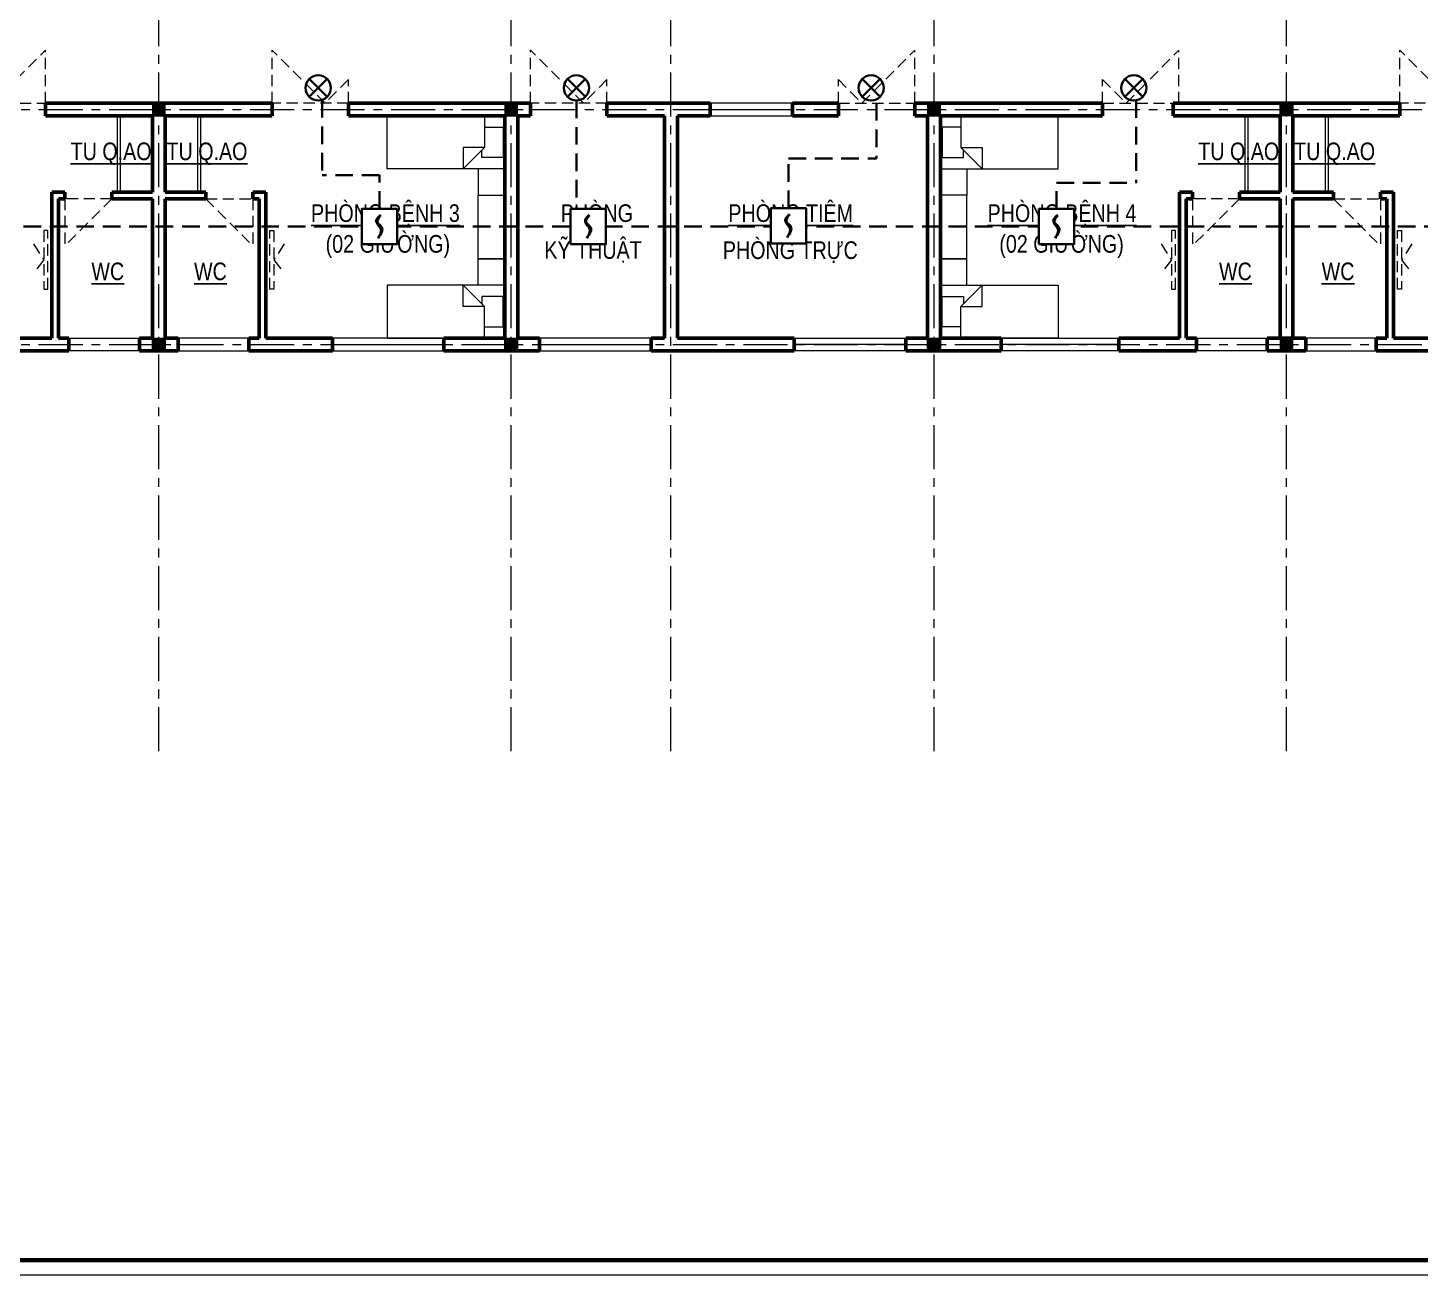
# Model space of a CAD drawing. Header units: millimetres. Extents: x 1109421 to 1726579, y -247837 to 144927.
# Drawn here: x 1149184 to 1172890, y -3778 to 17447 of the extents above; entities that cross this region are included whole.
import ezdxf
from ezdxf.enums import TextEntityAlignment as Align

# ---------------------------------------------------------------- set-up
doc = ezdxf.new("R2010")
doc.units = ezdxf.units.MM
doc.header["$LTSCALE"] = 600
doc.header["$MEASUREMENT"] = 0
doc.set_wipeout_variables(frame=1)
for name, pattern in [('00_Hidden', [2.4, 1.6, -0.8]), ('CENTER', [2, 1.25, -0.25, 0.25, -0.25]), ('DASHED', [0.75, 0.5, -0.25])]:
    doc.linetypes.add(name, pattern=pattern)
doc.layers.get('0').update_dxf_attribs({"lineweight": 0})
doc.layers.get('Defpoints').update_dxf_attribs({"lineweight": 0})
for name, color, linetype, lineweight in [('cat1', 30, 'Continuous', 50), ('cot', 40, 'Continuous', 13), ('Khungten_LCDI', 7, 'Continuous', 25), ('LC Net thay', 7, 'Continuous', 25), ('LC Text1', 3, 'Continuous', 20), ('LC Text2', 7, 'Continuous', 25), ('Noi that', 35, 'Continuous', 9), ('PCCC - BAOCHAY - THIETBI', 6, 'Continuous', 35), ('PCCC-BAO CHAY - DAY', 3, 'DASHED', 35), ('PCCC-BAOCHAY-THIETBI', 6, 'Continuous', 35), ('thay1', 63, 'Continuous', 18), ('truc', 76, 'CENTER', 9)]:
    doc.layers.add(name, color=color, linetype=linetype, lineweight=lineweight)
doc.styles.add('Khungten', font='VHAVAN.TTF', dxfattribs={"width": 0.9, "height": 5000})
doc.styles.add('T2', font='VHARIAL.TTF', dxfattribs={"width": 0.8})
doc.styles.add('Title', font='VHBLACK.TTF')

# ---------------------------------------------------------------- blocks, each defined once
blk = doc.blocks.new('c330x450')
at = {"layer": 'cot', "ltscale": 2}
h = blk.add_hatch(color=256, dxfattribs=at)
h.dxf.hatch_style = 1
h.paths.add_polyline_path([(897343, 22412), (897563, 22412), (897563, 22632), (897343, 22632)])
blk.add_lwpolyline([(897343, 22412), (897563, 22412), (897563, 22632), (897343, 22632)], close=True, dxfattribs=at)
blk = doc.blocks.new('d1300')
at = {"layer": 'Noi that', "linetype": '00_Hidden', "ltscale": 0.2}
for p, q in [((898202, 20687), (899102, 21587)), ((899102, 20687), (899102, 21587)), ((897802, 20687), (897802, 21087)), ((897802, 21087), (898202, 20687)), ((897802, 20687), (899102, 20687))]:
    blk.add_line(p, q, dxfattribs=at)
blk = doc.blocks.new('gg')
at = {"layer": 'Noi that'}
for p, q in [((-535, 710), (-900, 710)), ((-900, 710), (-535, 346)), ((-535, 346), (-535, 710)), ((-708, 29), (-708, 393)), ((-708, 393), (-583, 393)), ((0, 346), (-535, 346)), ((-192, 345), (-192, 29)), ((-192, 29), (-708, 29))]:
    blk.add_line(p, q, dxfattribs=at)
for points in [[(0, 2000), (0, 0), (-900, 0), (-900, 2000)], [(-1350, 450), (-1350, 0), (-900, 0), (-900, 450)]]:
    blk.add_lwpolyline(points, close=True, dxfattribs=at)
blk = doc.blocks.new('lcdi fix')
at = {"layer": 'Defpoints', "lineweight": 0}
blk.add_lwpolyline([(-1200, -14850), (-1200, 14850), (40800, 14850), (40800, -14850)], close=True, dxfattribs=at)
at = {"layer": 'Khungten_LCDI', "color": 5, "lineweight": 60}
blk.add_lwpolyline([(0, -14650), (0, 14650), (40600, 14650), (40600, -14650)], close=True, dxfattribs=at)
at = {"color": 7, "style": 'Khungten', "width": 0.8}
for tag, p in [('REVISION', (39499, -10746)), ('NGAYHT', (39546, -11609))]:
    blk.add_attdef(tag, text='', height=200, dxfattribs=at).set_placement(p, align=Align.CENTER)
at = {"layer": 'LC Text1', "style": 'Title', "width": 1.485915}
for tag, p, p2 in [('TENBANVE1', (36913, -8886), (40339, -8886)), ('TENBANVE2', (36913, -9562), (40339, -9562))]:
    blk.add_attdef(tag, text='', height=250, dxfattribs=at).set_placement(p, p2, align=Align.FIT)
at = {"layer": 'LC Text1', "style": 'Title', "width": 0.7}
blk.add_attdef('SOBANVE', text='', height=250, dxfattribs=at).set_placement((39562, -13896), align=Align.CENTER)
blk = doc.blocks.new('fgfgfgfff')
at = {"layer": 'Noi that', "linetype": '00_Hidden', "ltscale": 0.2}
for p, q in [((898302, 20787), (899102, 21587)), ((899102, 20787), (899102, 21587)), ((898302, 20787), (899102, 20787))]:
    blk.add_line(p, q, dxfattribs=at)
blk = doc.blocks.new('dđfdđ')
at = {"layer": 'Noi that', "linetype": '00_Hidden', "ltscale": 0.2}
for p, q in [((899079, 22200), (899251, 21927)), ((899251, 21927), (899121, 21758))]:
    blk.add_line(p, q, dxfattribs=at)
blk.add_lwpolyline([(899251, 21427), (899321, 21427), (899321, 22427), (899251, 22427)], close=True, dxfattribs=at)
blk = doc.blocks.new('DAU BAO KHOI')
blk.add_wipeout([(-2, 2), (-2, -2), (2, -2), (2, 2)])
at = {"layer": 'PCCC - BAOCHAY - THIETBI'}
blk.add_lwpolyline([(-2, -2), (2, -2), (2, 2), (-2, 2)], close=True, dxfattribs=at)
for points in [[(0.15, 1.3), (-0.36, 0.73), (-0.18, 0.21), (0.16, -0.29), (-0.15, -1.3)], [(0.15, 1.3), (-0.22, 0.49), (0.27, -0.05), (-0.15, -1.3)]]:
    blk.add_spline(points, degree=3, dxfattribs=at)
blk = doc.blocks.new('den bao chay phong')
at = {"layer": 'PCCC - BAOCHAY - THIETBI'}
for p, q in [((1153511, 58869), (1153816, 58564)), ((1153511, 58564), (1153816, 58869))]:
    blk.add_line(p, q, dxfattribs=at)
blk.add_ellipse((1153663, 58716), major_axis=(152, 152), ratio=1, start_param=5.497787, end_param=11.780972, dxfattribs=at)

msp = doc.modelspace()

# ---------------------------------------------------------------- linework, layer by layer
at = {"layer": 'cat1'}
for p, q in [((1149484, 16168.2), (1149484, 15948.2)), ((1149484, 16168.2), (1153344, 16168.2)), ((1153344, 15948.2), (1153344, 16168.2)), ((1154644, 16168.2), (1157744, 16168.2)), ((1154644, 16168.2), (1154644, 15948.2)), ((1157744, 15948.2), (1157744, 16168.2)), ((1159044, 15948.2), (1159044, 16168.2)), ((1159044, 16168.2), (1160802.2, 16168.2)), ((1160802.2, 16168.2), (1160802.2, 15948.2)), ((1162202.2, 16168.2), (1162202.2, 15948.2)), ((1162202.2, 16168.2), (1162984, 16168.2)), ((1162984, 15948.2), (1162984, 16168.2)), ((1164284, 15948.2), (1164284, 16168.2)), ((1164284, 16168.2), (1164724, 16168.2)), ((1167484, 16168.2), (1164724, 16168.2)), ((1167484, 16168.2), (1167484, 15948.2)), ((1172544, 16168.2), (1168684, 16168.2)), ((1168684, 15948.2), (1168684, 16168.2)), ((1172544, 16168.2), (1172544, 15948.2)), ((1151304, 15948.2), (1149484, 15948.2)), ((1151304, 15948.2), (1151304, 14648.2)), ((1153344, 15948.2), (1151524, 15948.2)), ((1151524, 15948.2), (1151524, 14648.2)), ((1154644, 15948.2), (1157304, 15948.2)), ((1157304, 12168.2), (1157304, 15948.2)), ((1157524, 15948.2), (1157744, 15948.2)), ((1159044, 15948.2), (1160024, 15948.2)), ((1160024, 12168.2), (1160024, 15948.2)), ((1160244, 12168.2), (1160244, 15948.2)), ((1160244, 15948.2), (1160802.2, 15948.2)), ((1162202.2, 15948.2), (1162984, 15948.2)), ((1164284, 15948.2), (1164504, 15948.2)), ((1164504, 12168.2), (1164504, 15948.2)), ((1164724, 12168.2), (1164724, 15948.2)), ((1164724, 12168.2), (1164724, 15948.2)), ((1167484, 15948.2), (1164724, 15948.2)), ((1170504, 15948.2), (1168684, 15948.2)), ((1170504, 15948.2), (1170504, 14648.2)), ((1172544, 15948.2), (1170724, 15948.2)), ((1170724, 15948.2), (1170724, 14648.2)), ((1149594, 14648.2), (1149814, 14648.2)), ((1149594, 14648.2), (1149594, 12168.2)), ((1149704, 14538.2), (1149814, 14538.2)), ((1149704, 14538.2), (1149704, 12168.2)), ((1149814, 14648.2), (1149814, 14538.2)), ((1150614, 14648.2), (1150614, 14538.2)), ((1150614, 14648.2), (1151304, 14648.2)), ((1150614, 14538.2), (1151304, 14538.2)), ((1151304, 14538.2), (1151304, 12168.2)), ((1152214, 14648.2), (1151524, 14648.2)), ((1152214, 14538.2), (1151524, 14538.2)), ((1151524, 14538.2), (1151524, 12168.2)), ((1152214, 14648.2), (1152214, 14538.2)), ((1153234, 14648.2), (1153014, 14648.2)), ((1153014, 14648.2), (1153014, 14538.2)), ((1153124, 14538.2), (1153014, 14538.2)), ((1153124, 14538.2), (1153124, 12168.2)), ((1153234, 14648.2), (1153234, 12168.2)), ((1168794, 14648.2), (1169014, 14648.2)), ((1168794, 14648.2), (1168794, 12168.2)), ((1168904, 14538.2), (1169014, 14538.2)), ((1168904, 14538.2), (1168904, 12168.2)), ((1169014, 14648.2), (1169014, 14538.2)), ((1169814, 14648.2), (1169814, 14538.2)), ((1169814, 14648.2), (1170504, 14648.2)), ((1169814, 14538.2), (1170504, 14538.2)), ((1170504, 14538.2), (1170504, 12168.2)), ((1171414, 14648.2), (1170724, 14648.2)), ((1171414, 14538.2), (1170724, 14538.2)), ((1170724, 14538.2), (1170724, 12168.2)), ((1171414, 14648.2), (1171414, 14538.2)), ((1172434, 14648.2), (1172214, 14648.2)), ((1172214, 14648.2), (1172214, 14538.2)), ((1172324, 14538.2), (1172214, 14538.2)), ((1172324, 14538.2), (1172324, 12168.2)), ((1172434, 14648.2), (1172434, 12168.2)), ((1148509, 12168.2), (1149594, 12168.2)), ((1149704, 12168.2), (1149884, 12168.2)), ((1149884, 11948.2), (1149884, 12168.2)), ((1151084, 11948.2), (1151084, 12168.2)), ((1151304, 12168.2), (1151084, 12168.2)), ((1151744, 12168.2), (1151524, 12168.2)), ((1151744, 11948.2), (1151744, 12168.2)), ((1152944, 12168.2), (1153124, 12168.2)), ((1152944, 11948.2), (1152944, 12168.2)), ((1153234, 12168.2), (1154369.1, 12168.2)), ((1154369.1, 12168.2), (1154369.1, 11948.2)), ((1156269, 12168.2), (1156269, 11948.2)), ((1156269, 12168.2), (1157304, 12168.2)), ((1157895.9, 12168.2), (1157895.9, 11948.2)), ((1159795.9, 12168.2), (1159795.9, 11948.2)), ((1162232.2, 12168.2), (1162232.2, 11948.2)), ((1164132.2, 12168.2), (1164132.2, 11948.2)), ((1165759, 12168.2), (1164724, 12168.2)), ((1165759, 12168.2), (1165759, 11948.2)), ((1167759, 12168.2), (1167759, 11948.2)), ((1168794, 12168.2), (1167759, 12168.2)), ((1169084, 12168.2), (1168904, 12168.2)), ((1169084, 11948.2), (1169084, 12168.2)), ((1170284, 11948.2), (1170284, 12168.2)), ((1170284, 12168.2), (1170944, 12168.2)), ((1170944, 11948.2), (1170944, 12168.2)), ((1172144, 11948.2), (1172144, 12168.2)), ((1172324, 12168.2), (1172144, 12168.2)), ((1173519.1, 12168.2), (1172434, 12168.2)), ((1148509, 11948.2), (1149884, 11948.2)), ((1151084, 11948.2), (1151744, 11948.2)), ((1152944, 11948.2), (1154369.1, 11948.2)), ((1156269, 11948.2), (1157895.9, 11948.2)), ((1165759, 11948.2), (1164132.2, 11948.2)), ((1169084, 11948.2), (1167759, 11948.2)), ((1170284, 11948.2), (1170944, 11948.2)), ((1173519.1, 11948.2), (1172144, 11948.2))]:
    msp.add_line(p, q, dxfattribs=at)
for points in [[(1157895.9, 12168.2), (1157524, 12168.2), (1157524, 12168.2), (1157524, 15948.2)], [(1160024, 12168.2), (1159795.9, 12168.2)], [(1162232.2, 12168.2), (1160244, 12168.2)], [(1164504, 12168.2), (1164132.2, 12168.2)], [(1159795.9, 11948.2), (1162232.2, 11948.2)]]:
    msp.add_lwpolyline(points, dxfattribs=at)
at = {"layer": 'Noi that'}
for points in [[(1157304, 13518.2), (1156854, 13518.2), (1156854, 14598.2), (1157304, 14598.2)], [(1164724, 13518.2), (1165174, 13518.2), (1165174, 14598.2), (1164724, 14598.2)]]:
    msp.add_lwpolyline(points, close=True, dxfattribs=at)
at = {"layer": 'PCCC-BAO CHAY - DAY'}
for p, q in [((1154192.6, 16219.7), (1154192.6, 14938.3)), ((1158526.1, 16209.9), (1158526.1, 14365.3)), ((1163634, 16168.2), (1163634, 15225.5)), ((1168052.6, 16213.2), (1168052.6, 14812.1)), ((1162133.9, 14377.1), (1162133.9, 15225.5)), ((1162133.9, 15225.5), (1163634, 15225.5)), ((1155169.3, 14938.3), (1154192.6, 14938.3)), ((1155169.3, 14365.3), (1155169.3, 14938.3)), ((1166698.2, 14365.3), (1166698.2, 14812.1)), ((1166698.2, 14812.1), (1168052.6, 14812.1)), ((1174159.9, 14065.3), (1143301.5, 14065.3))]:
    msp.add_line(p, q, dxfattribs=at)
at = {"layer": 'thay1'}
for p, q in [((1150704, 15948.2), (1150704, 14648.2)), ((1150754, 15948.2), (1150754, 14648.2)), ((1152074, 15948.2), (1152074, 14648.2)), ((1152124, 15948.2), (1152124, 14648.2)), ((1160802.2, 16058.2), (1162202.2, 16058.2)), ((1169904, 15948.2), (1169904, 14648.2)), ((1169954, 15948.2), (1169954, 14648.2)), ((1171274, 15948.2), (1171274, 14648.2)), ((1171324, 15948.2), (1171324, 14648.2)), ((1154369.1, 12058.2), (1156269, 12058.2)), ((1157895.9, 12058.2), (1159795.9, 12058.2)), ((1164132.2, 12058.2), (1162232.2, 12058.2)), ((1167759, 12058.2), (1165759, 12058.2))]:
    msp.add_line(p, q, dxfattribs=at)
for points in [[(1160802.2, 15948.2), (1162202.2, 15948.2), (1162202.2, 16168.2), (1160802.2, 16168.2)], [(1149884, 12168.2), (1151084, 12168.2), (1151084, 11948.2), (1149884, 11948.2)], [(1152944, 12168.2), (1151744, 12168.2), (1151744, 11948.2), (1152944, 11948.2)], [(1154369.1, 11948.2), (1156269, 11948.2), (1156269, 12168.2), (1154369.1, 12168.2)], [(1157895.9, 11948.2), (1159795.9, 11948.2), (1159795.9, 12168.2), (1157895.9, 12168.2)], [(1164132.2, 11948.2), (1162232.2, 11948.2), (1162232.2, 12168.2), (1164132.2, 12168.2)], [(1167759, 11948.2), (1165759, 11948.2), (1165759, 12168.2), (1167759, 12168.2)], [(1169084, 12168.2), (1170284, 12168.2), (1170284, 11948.2), (1169084, 11948.2)], [(1172144, 12168.2), (1170944, 12168.2), (1170944, 11948.2), (1172144, 11948.2)]]:
    msp.add_lwpolyline(points, close=True, dxfattribs=at)
at = {"layer": 'truc'}
for p, q in [((1151414, 5136.7), (1151414, 30801.4)), ((1157414, 5136.7), (1157414, 30801.4)), ((1160134, 5136.7), (1160134, 30801.4)), ((1164614, 5136.7), (1164614, 30801.4)), ((1170614, 5136.7), (1170614, 30801.4)), ((1134967.9, 16058.2), (1184450, 16058.2)), ((1134967.9, 12058.2), (1184450, 12058.2))]:
    msp.add_line(p, q, dxfattribs=at)

# ---------------------------------------------------------------- block references
at = {"layer": 'cat1'}
for name, p in [('d1300', (250381.7, -4518.9)), ('d1300', (265181.7, -4518.9)), ('d1300', (269681.7, -4518.9)), ('den bao chay phong', (465.4, -42291.2)), ('den bao chay phong', (4860.8, -42291.2)), ('den bao chay phong', (9879.4, -42291.2)), ('den bao chay phong', (14351.8, -42291.2)), ('c330x450', (253960.7, -6463.6)), ('c330x450', (259960.7, -6463.6)), ('c330x450', (267160.7, -6463.6)), ('dđfdđ', (250203.1, -8428)), ('dđfdđ', (269403.1, -8428))]:
    msp.add_blockref(name, p, dxfattribs=at)
at = {"layer": 'cat1', "xscale": -1}
for name, p in [('d1300', (2052446.4, -4518.9)), ('d1300', (2056846.4, -4518.9)), ('d1300', (2071646.4, -4518.9)), ('c330x450', (2068067.3, -6463.6)), ('dđfdđ', (2052624.9, -8428)), ('dđfdđ', (2071824.9, -8428))]:
    msp.add_blockref(name, p, dxfattribs=at)
at = {"layer": 'cat1', "rotation": 180}
for name, p in [('fgfgfgfff', (2048916.4, 35325.4)), ('fgfgfgfff', (2068116.4, 35325.4)), ('c330x450', (2068067.3, 34580.1))]:
    msp.add_blockref(name, p, dxfattribs=at)
at = {"layer": 'cat1', "xscale": -1, "rotation": 180}
for name, p in [('fgfgfgfff', (253911.7, 35325.4)), ('fgfgfgfff', (273111.7, 35325.4)), ('c330x450', (253960.7, 34580.1)), ('c330x450', (259960.7, 34580.1)), ('c330x450', (267160.7, 34580.1))]:
    msp.add_blockref(name, p, dxfattribs=at)
at = {"layer": 'LC Net thay', "xscale": 1.275, "yscale": 1.275, "zscale": 1.275}
msp.add_blockref('lcdi fix', (1134064.7, 15156.1), dxfattribs=at)
at = {"layer": 'Noi that'}
for p, rotation in [((1157304, 15948.2), 90.00000000000001), ((1164724, 12168.2), 270)]:
    msp.add_blockref('gg', p, dxfattribs=dict(at, rotation=rotation))
at = {"layer": 'Noi that', "xscale": -1}
for p, rotation in [((1164724, 15948.2), 270), ((1157304, 12168.2), 90)]:
    msp.add_blockref('gg', p, dxfattribs=dict(at, rotation=rotation))

# ---------------------------------------------------------------- texts
at = {"layer": 'LC Text2', "style": 'T2', "width": 0.8}
for s, p in [('%%UTU Q.AO', (1149912.4, 15195.9)), ('%%UTU Q.AO', (1151544.4, 15195.9)), ('%%UTU Q.AO', (1169112.4, 15195.9)), ('%%UTU Q.AO', (1170744.4, 15195.9)), ('%%Uphßng bÖnh 3', (1154005.1, 14144.3)), ('phßng', (1158257.8, 14144.3)), ('%%Uphßng tiªm', (1161110.9, 14144.3)), ('%%Uphßng bÖnh 4', (1165524.9, 14144.3)), ('(02 gi\xadêng)', (1154254, 13621)), ('(02 gi\xadêng)', (1165724.8, 13621)), ('kü thuËt', (1157978.6, 13516.8)), ('phßng trùc', (1161017, 13514.3)), ('%%Uwc', (1150265.6, 13153.5)), ('%%Uwc', (1152013.1, 13153.5)), ('%%Uwc', (1169465.6, 13153.5)), ('%%Uwc', (1171213.1, 13153.5))]:
    msp.add_text(s, height=300, dxfattribs=at).set_placement(p)

# ---------------------------------------------------------------- next in the draw order: block references
at = {"layer": 'PCCC-BAOCHAY-THIETBI', "xscale": 150, "yscale": 150, "zscale": 150}
for p in [(1155169.3, 14065.3), (1158725, 14065.3), (1162133.9, 14077.1), (1166698.2, 14065.3)]:
    msp.add_blockref('DAU BAO KHOI', p, dxfattribs=at)

doc.saveas('drawing.dxf')
